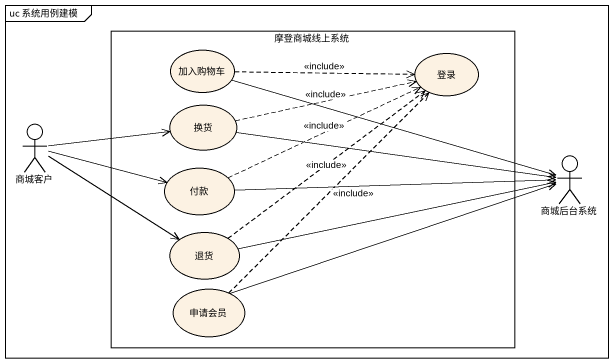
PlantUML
@startuml
mainframe uc 系统用例建模
rectangle 摩登商城线上系统 {
  usecase 加入购物车
  usecase 登录
  usecase 换货
  usecase 付款
  usecase 退货
  usecase 申请会员
}
actor 商城客户
actor 商城后台系统
加入购物车 .right.> 登录 : <<include>>
加入购物车 -right-> 商城后台系统
换货 .right.> 登录 : <<include>>
换货 -right-> 商城后台系统
商城客户 -right-> 换货
商城客户 -right-> 付款
商城客户 -right-> 退货
付款 .right.> 登录 : <<include>>
付款 -right-> 商城后台系统
退货 .up.> 登录 : <<include>>
退货 -right-> 商城后台系统
申请会员 .up.> 登录 : <<include>>
申请会员 -right-> 商城后台系统
@enduml
